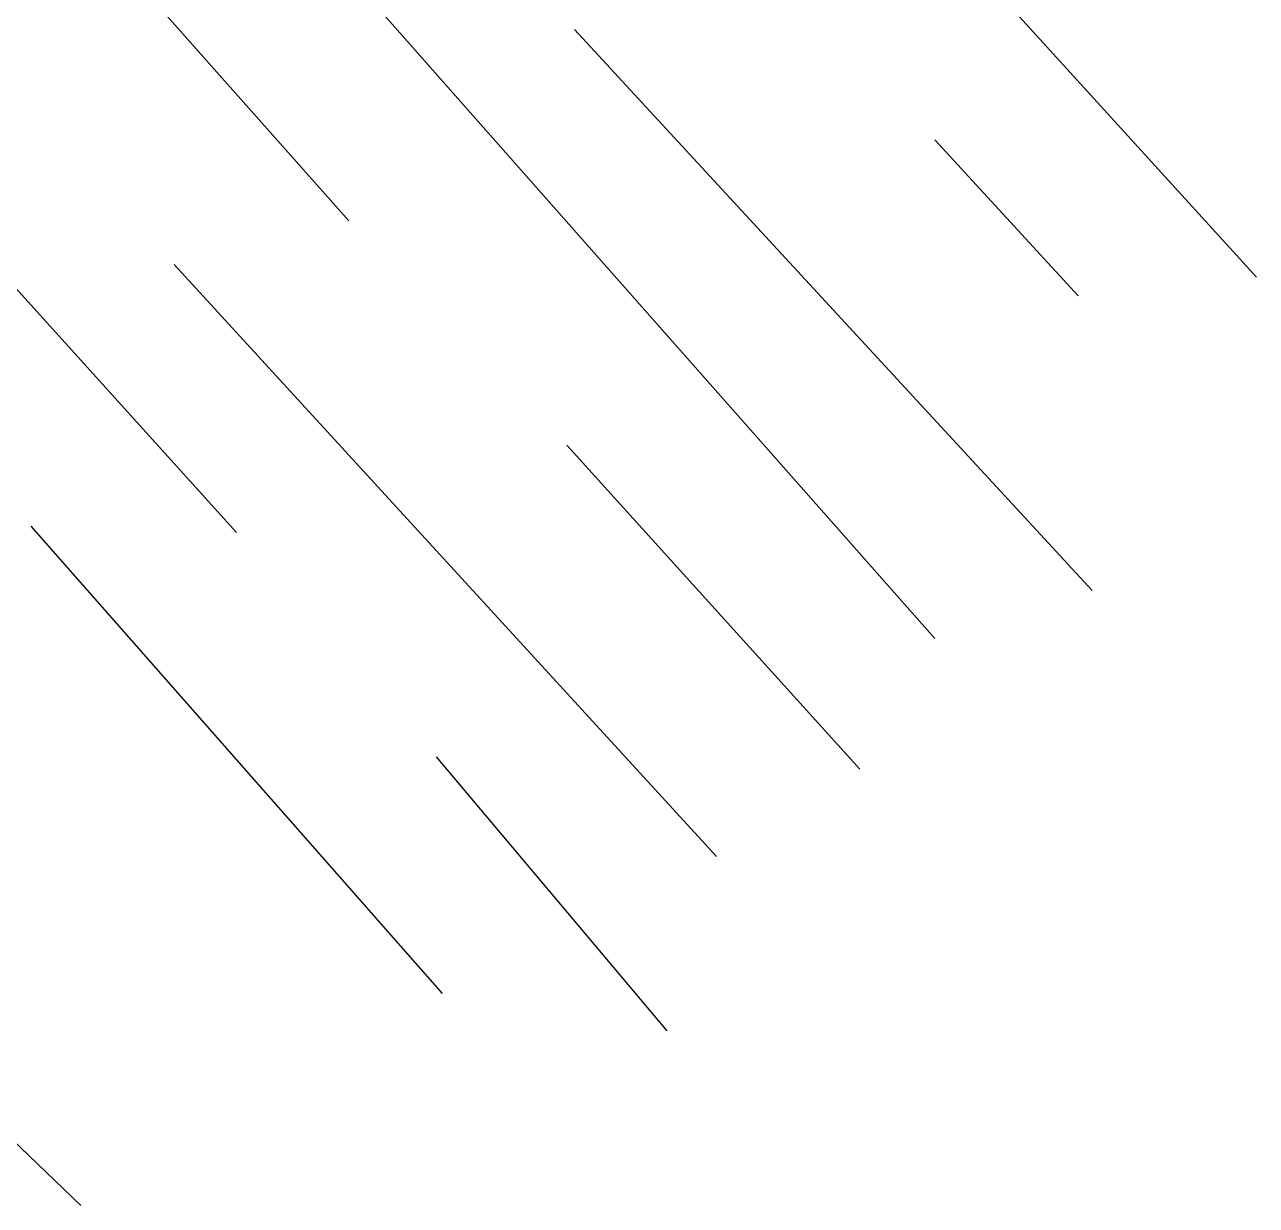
# Model space of a CAD drawing. Extents: x -13.6 to 7.2, y -12.8 to 13.
# Drawn here: x 4.064 to 4.681, y -4.116 to -3.524 of the extents above; entities that cross this region are included whole.
import ezdxf

# ---------------------------------------------------------------- set-up
doc = ezdxf.new("R2010")
doc.units = 0
doc.header["$MEASUREMENT"] = 0
doc.layers.add('C-LAND-DecidShde1', color=3, linetype='CONTINUOUS')
doc.layers.add('C-LAND-PL-SHADE', color=1, linetype='CONTINUOUS')

# ---------------------------------------------------------------- blocks, each defined once
blk = doc.blocks.new('DecidShde1')
at = {"layer": 'C-LAND-DecidShde1'}
blk.add_lwpolyline([(0.63271, 0.16127), (0.71083, 0.08627)], dxfattribs=at)
at = {"layer": 'C-LAND-PL-SHADE'}
blk.add_line((0.75771, 0.55815), (1.02958, 0.26127), dxfattribs=at)
for points in [[(0.57333, 1.01127), (1.13896, 0.37065)], [(0.52646, 0.9394), (0.84521, 0.58002)], [(1.14394, 0.72373), (1.30019, 0.55186)], [(0.52646, 0.7144), (0.78896, 0.42377)], [(0.95843, 0.67595), (1.2178, 0.3947)], [(1.13896, 0.62065), (1.21083, 0.54252)], [(0.95458, 0.46752), (1.10146, 0.30502)], [(0.68583, 0.4269), (0.89208, 0.19252)], [(0.88896, 0.31127), (1.00458, 0.17377)]]:
    blk.add_lwpolyline(points, dxfattribs=at)

msp = doc.modelspace()

# ---------------------------------------------------------------- block references
at = {"layer": 'C-LAND-DecidShde1'}
msp.add_blockref('DecidShde1', (3.3809, -4.20265), dxfattribs=at)

doc.saveas('drawing.dxf')
